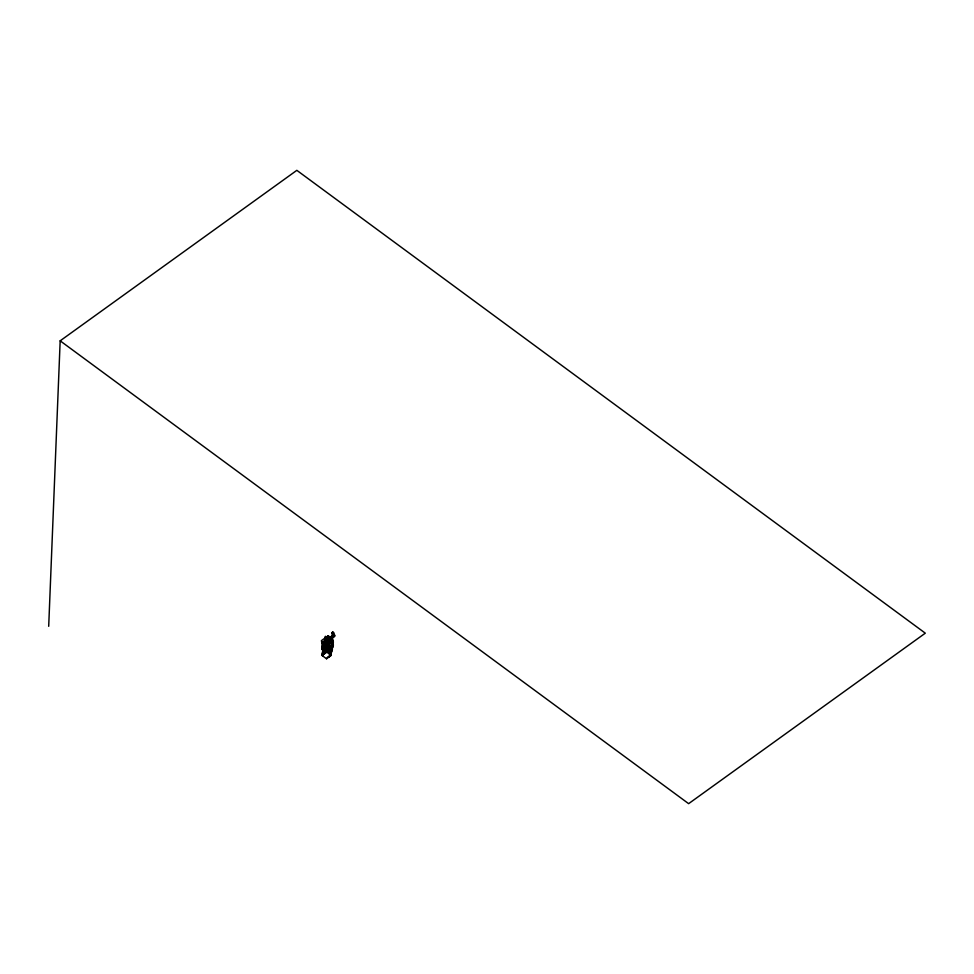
<?xml version="1.0" encoding="UTF-8"?>
<svg xmlns="http://www.w3.org/2000/svg" width="974" height="974" viewBox="0 0 974 974"><rect width="100%" height="100%" fill="white"/><g stroke="black" fill="none" stroke-linecap="round" stroke-linejoin="round"><path stroke-width="1.46" d="M48.7 626.306L60.169 340.827L296.839 170.34L925.3 633.173L688.63 803.66L60.169 340.827M322.613 649.195L322.577 650.108L321.676 648.501L323.161 645.092M331.282 650.936L331.221 655.392L326.546 658.765L322.126 655.502L322.832 649.889L321.444 640.6L328.201 635.742L330.405 637.361L331.038 639.601L334.776 635.998L333.851 632.747L332.743 631.931L331.757 632.881L332.682 636.132M322.844 656.038L322.163 654.565M323.368 645.908L323.429 644.167L325.62 642.596M323.258 654.686L323.319 653.201M323.514 652.081C321.87 649.707 326.193 649.987 323.514 653.055L322.187 654.017M323.965 648.733L324.099 645.385M323.782 654.309L325.182 652.251L325.133 653.335M324.464 653.822L324.5 652.738M324.975 648.343L324.902 650.315L327.227 648.635L329.468 650.182M325.292 637.836L325.158 641.026L328.932 638.311M324.987 652.397L325.012 651.776M325.547 644.338L325.462 646.517L328.372 644.423M325.681 641.184L325.596 643.096L328.981 640.661M325.486 650.717L323.526 652.836M325.791 649.67L327.581 647.503M326.034 650.328L326.059 649.475M326.375 652.446L326.424 651.046M326.168 644.301L327.702 643.997L326.874 646.626L322.771 649.585M326.546 658.765L327.751 656.829M322.126 655.502L326.801 652.142L328.932 641.903L328.201 635.742M327.24 643.12L327.288 641.878M328.408 651.35L328.36 652.507L326.838 651.387M328.883 657.073L328.932 655.989M329.285 653.968L329.334 652.872M330.247 654.674L330.296 653.578L328.372 652.166M330.308 656.05L328.908 656.598M331.379 643.704L331.44 642.085M332.024 640.941L331.964 642.463L328.993 640.283M332.012 648.367L331.951 649.768L333.352 645.153L332.621 638.993M323.185 651.569L324.305 650.754M325.827 639.382L326.266 638.408M324.135 650.632L322.978 652.008L323.185 650.936M326.083 645.165L327.386 643.948L326.765 644.155M325.913 639.2L327.142 638.177L326.217 639.589M327.52 643.863L327.094 644.837M329.736 642.499L329.334 644.374L332.938 647.028M330.6 648.112L331.136 645.701M328.822 648.307L329.2 647.077M329.115 651.326L329.821 649.037M330.917 649.853L330.563 650.997L331.671 651.813M331.197 653.043L332.402 649.439L327.982 646.188L322.832 649.889M324.111 650.778L323.258 651.789M326.241 644.52L326.4 645.202L327.13 643.656M324.22 651.082L323.733 650.401M327.361 644.496L327.215 643.826M326.266 638.701L326.144 639.419M326.327 644.338L326.168 645.482L327.021 644.995M326.205 638.396L327.057 638.128M326.375 638.53L326.887 637.885M327.154 644.849L326.473 645.36M333.254 641.221L329.942 638.786L333.668 635.182L332.743 631.931M326.156 637.495L325.462 636.278L324.78 637.471M326.765 639.224L325.9 639.078M323.453 650.608L324.062 650.413M323.867 651.582L323.027 651.569M325.194 640.101L321.968 642.426L322.93 643.144M322.297 643.619L329.054 638.749L333.473 642.012M322.175 646.76L328.932 641.903L333.352 645.153L332.158 646.018M321.676 648.501L322.601 647.832L321.639 649.414M322.625 650.997L324.939 649.329M324.999 652.081L326.862 650.742M330.381 654.175L331.294 653.517L326.874 650.218M326.862 645.372L325.998 645.348M326.631 638.031L327.203 638.396M326.412 645.117L327.264 643.911M325.742 639.565C329.297 639.382 325.438 636.034 325.925 639.699M331.757 632.881L332.864 633.697M333.668 635.182L334.776 635.998M328.579 637.069L332.998 640.32M328.25 644.983L330.868 646.906M327.605 647.406L332.024 650.669M322.236 645.762L323.173 646.456M331.318 652.957L326.899 649.707L322.224 653.067L323.368 653.919M326.801 652.142L331.221 655.392M331.416 642.901L333.376 644.374M333.79 636.947L334.52 635.097L333.412 634.281L329.687 637.885L329.942 638.786M331.598 640.003L331.817 640.782"/></g></svg>
